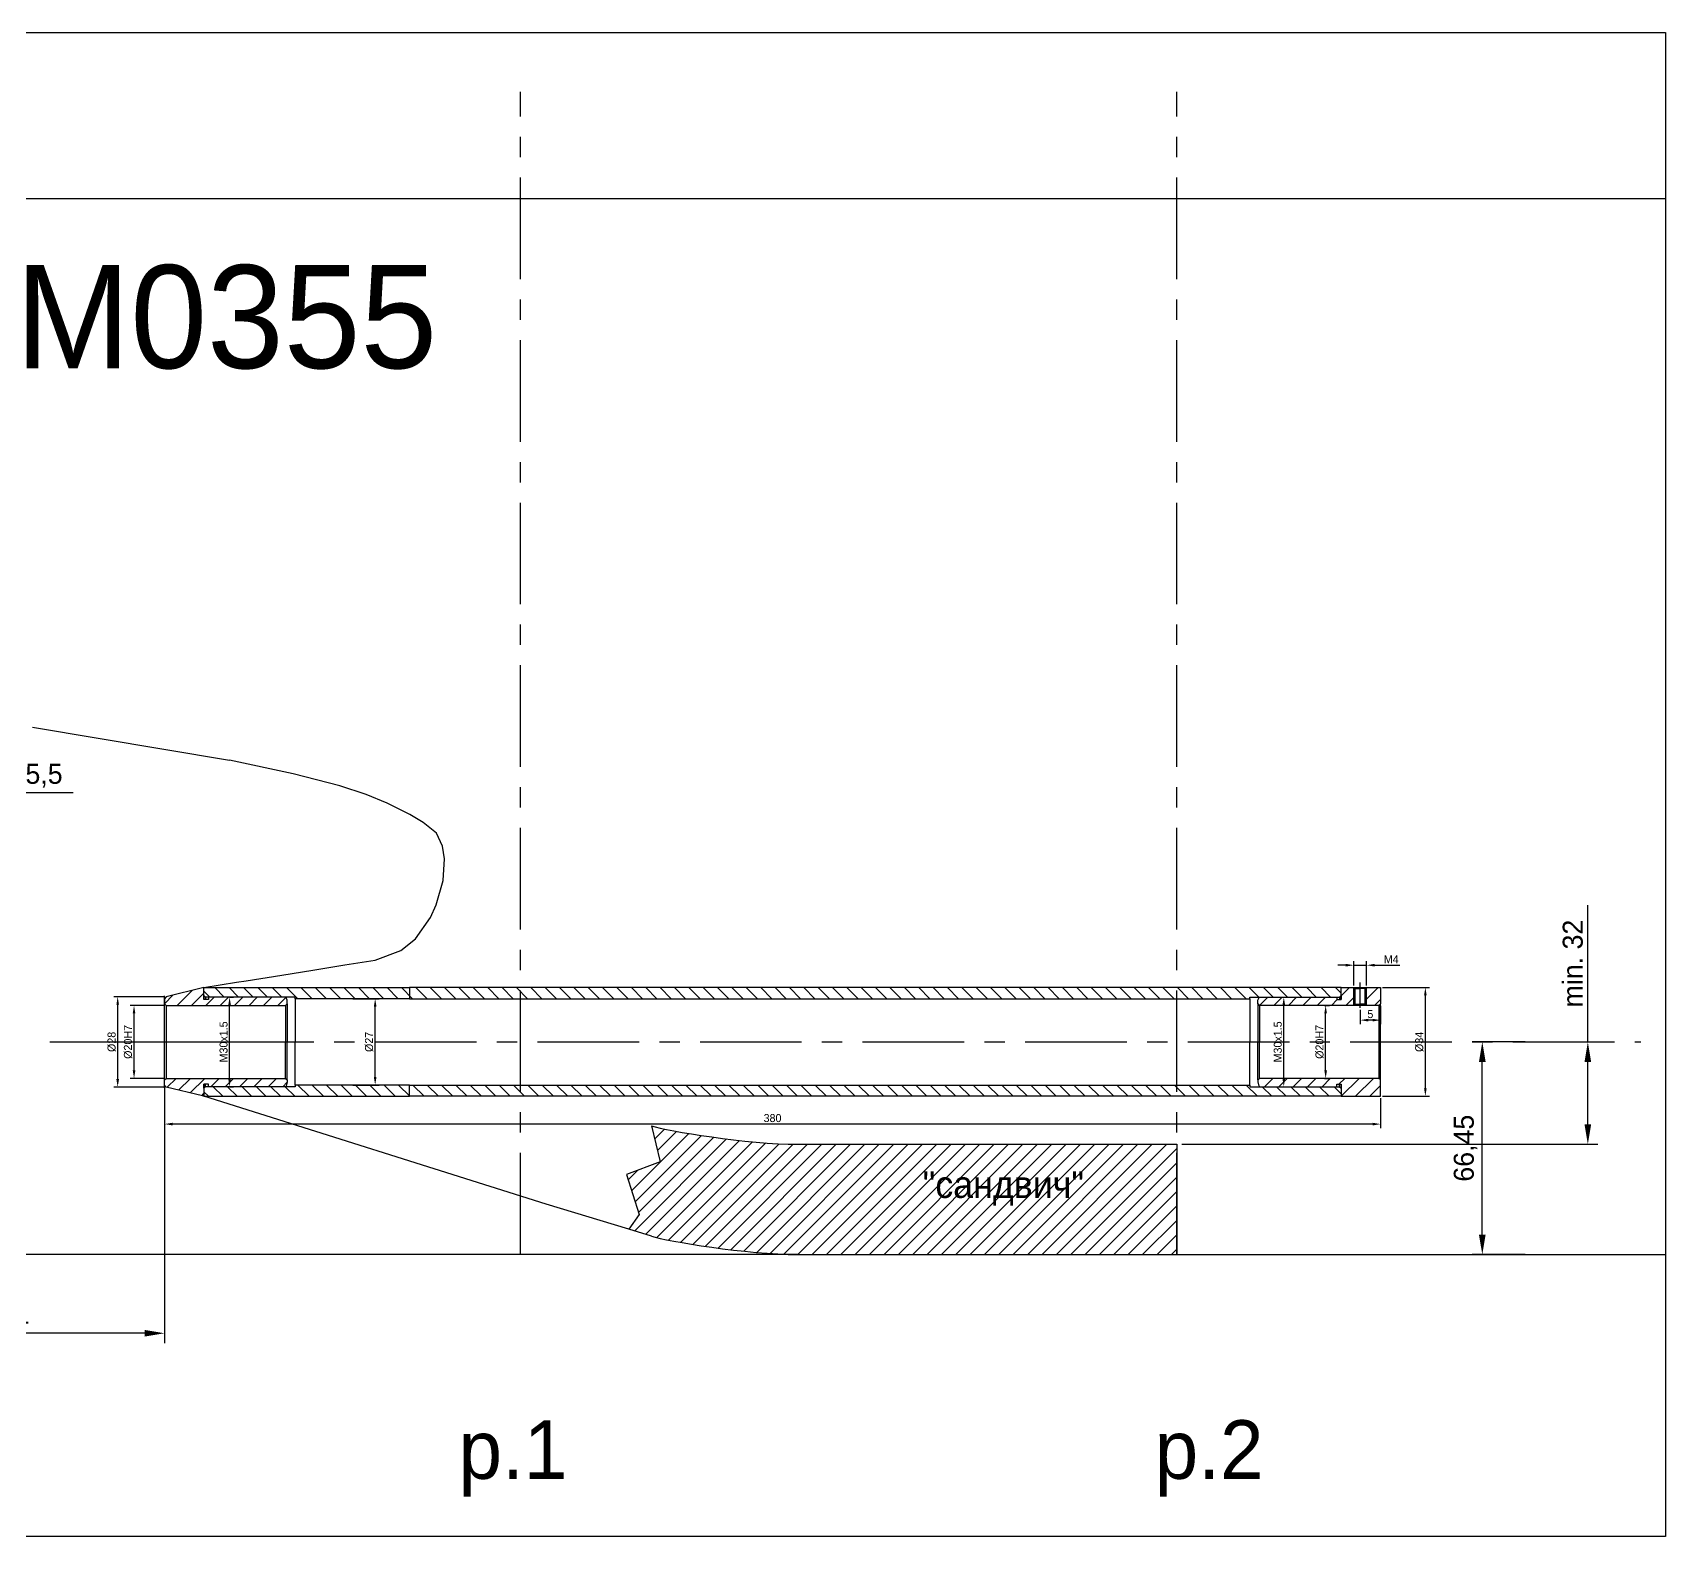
# Model space of a CAD drawing. Header units: millimetres. Extents: x -406 to 563, y -88 to 382.
# Drawn here: x 53 to 563, y -88 to 382 of the extents above; entities that cross this region are included whole.
import ezdxf

# ---------------------------------------------------------------- set-up
doc = ezdxf.new("R2010")
doc.units = ezdxf.units.MM
doc.linetypes.add('CENTER', pattern=[50.8, 31.75, -6.35, 6.35, -6.35])
for name, color, linetype in [('dejdwudR31', 171, 'Continuous'), ('osewa', 143, 'Continuous'), ('PROFILE', 1, 'Continuous'), ('razmeri', 7, 'Continuous'), ('wtulka1', 1, 'Continuous'), ('винт', 6, 'Continuous'), ('перо', 7, 'Continuous'), ('размери', 5, 'Continuous')]:
    doc.layers.add(name, color=color, linetype=linetype)
doc.dimstyles.new('ISO-25', dxfattribs={"dimtxt": 2.5, "dimasz": 2.5, "dimexe": 1.25, "dimexo": 0.625, "dimtad": 1, "dimtxsty": 'Standard', "dimcen": 2.5, "dimadec": 0, "dimazin": 0, "dimtfac": 1, "dimtmove": 0, "dimatfit": 3, "dimfxl": 1, "dimarcsym": 0})

# ---------------------------------------------------------------- blocks, each defined once
blk = doc.blocks.new('*D3')
at = {"layer": 'Defpoints', "color": 0}
for p in [(505.76, 66.45), (520.71, 66.45), (520.71, 0)]:
    blk.add_point(p, dxfattribs=at)
at = {"layer": 'размери', "color": 0, "lineweight": -2}
for p, q in [((519.15, 66.45), (502.63, 66.45)), ((505.76, 6.25), (505.76, 60.2)), ((519.15, 0), (502.63, 0))]:
    blk.add_line(p, q, dxfattribs=at)
at = {"layer": 'размери', "color": 0}
for points in [[(504.71, 60.2), (506.8, 60.2), (505.76, 66.45)], [(504.71, 6.25), (506.8, 6.25), (505.76, 0)]]:
    blk.add_solid(points, dxfattribs=at)
at = {"layer": 'размери', "color": 0, "insert": (500.55, 33.23), "char_height": 6.25, "attachment_point": 5, "rotation": 90}
blk.add_mtext('66,45', dxfattribs=at)
blk = doc.blocks.new('*D11')
at = {"layer": 'Defpoints', "color": 0}
for p in [(520.71, 66.45), (538.74, 66.45), (410.3, 34.45)]:
    blk.add_point(p, dxfattribs=at)
at = {"layer": 'размери', "color": 0, "lineweight": -2}
for p, q in [((538.74, 66.45), (538.74, 109.16)), ((522.27, 66.45), (541.87, 66.45)), ((538.74, 40.7), (538.74, 60.2)), ((411.86, 34.45), (541.87, 34.45))]:
    blk.add_line(p, q, dxfattribs=at)
at = {"layer": 'размери', "color": 0}
for points in [[(537.7, 60.2), (539.78, 60.2), (538.74, 66.45)], [(537.7, 40.7), (539.78, 40.7), (538.74, 34.45)]]:
    blk.add_solid(points, dxfattribs=at)
at = {"layer": 'размери', "color": 0, "insert": (534.06, 90.93), "char_height": 6.25, "attachment_point": 5, "rotation": 90}
blk.add_mtext('min. 32', dxfattribs=at)
blk = doc.blocks.new('*D12')
at = {"layer": 'Defpoints', "color": 0}
for p in [(93.96, 52.08), (0, 0), (0, -24.6)]:
    blk.add_point(p, dxfattribs=at)
at = {"layer": 'размери', "color": 0, "lineweight": -2}
for p, q in [((93.96, 50.52), (93.96, -27.73)), ((0, -1.56), (0, -27.73)), ((87.71, -24.6), (6.25, -24.6))]:
    blk.add_line(p, q, dxfattribs=at)
at = {"layer": 'размери', "color": 0}
for points in [[(6.25, -23.56), (6.25, -25.64), (0, -24.6)], [(87.71, -23.56), (87.71, -25.64), (93.96, -24.6)]]:
    blk.add_solid(points, dxfattribs=at)
at = {"layer": 'размери', "color": 0, "insert": (46.98, -19.92), "char_height": 6.25, "attachment_point": 5}
blk.add_mtext('94', dxfattribs=at)
blk = doc.blocks.new('*D32')
at = {"layer": 'Defpoints', "color": 0}
for p in [(93.96, 52.95), (473.96, 49.45), (93.96, 40.76)]:
    blk.add_point(p, dxfattribs=at)
at = {"layer": 'razmeri', "color": 0, "lineweight": -2}
for p, q in [((93.96, 52.32), (93.96, 39.51)), ((473.96, 48.82), (473.96, 39.51)), ((471.46, 40.76), (96.46, 40.76))]:
    blk.add_line(p, q, dxfattribs=at)
at = {"layer": 'razmeri', "color": 0}
for points in [[(96.46, 41.18), (96.46, 40.34), (93.96, 40.76)], [(471.46, 41.18), (471.46, 40.34), (473.96, 40.76)]]:
    blk.add_solid(points, dxfattribs=at)
at = {"layer": 'razmeri', "color": 0, "insert": (283.96, 42.63), "char_height": 2.5, "attachment_point": 5}
blk.add_mtext('380', dxfattribs=at)
blk = doc.blocks.new('*D38')
at = {"layer": 'Defpoints', "color": 0}
for p in [(469.6, 90.41), (465.6, 83.45), (469.6, 83.45)]:
    blk.add_point(p, dxfattribs=at)
at = {"layer": 'razmeri', "color": 0, "lineweight": -2}
for p, q in [((463.1, 90.41), (460.6, 90.41)), ((465.6, 84.07), (465.6, 91.66)), ((465.6, 90.41), (469.6, 90.41)), ((469.6, 84.07), (469.6, 91.66)), ((472.1, 90.41), (480.01, 90.41))]:
    blk.add_line(p, q, dxfattribs=at)
at = {"layer": 'razmeri', "color": 0}
for points in [[(463.1, 90.83), (463.1, 89.99), (465.6, 90.41)], [(472.1, 90.83), (472.1, 89.99), (469.6, 90.41)]]:
    blk.add_solid(points, dxfattribs=at)
at = {"layer": 'razmeri', "color": 0, "insert": (477.31, 92.29), "char_height": 2.5, "attachment_point": 5}
blk.add_mtext('M4', dxfattribs=at)
blk = doc.blocks.new('*D36')
at = {"layer": 'Defpoints', "color": 0}
for p in [(443.11, 80.45), (443.73, 80.45), (443.11, 52.45)]:
    blk.add_point(p, dxfattribs=at)
at = {"layer": 'razmeri', "color": 0, "lineweight": -2}
for p, q in [((443.73, 54.95), (443.73, 77.95)), ((443.74, 80.45), (444.98, 80.45)), ((443.74, 52.45), (444.98, 52.45))]:
    blk.add_line(p, q, dxfattribs=at)
at = {"layer": 'razmeri', "color": 0}
for points in [[(443.31, 77.95), (444.14, 77.95), (443.73, 80.45)], [(443.31, 54.95), (444.14, 54.95), (443.73, 52.45)]]:
    blk.add_solid(points, dxfattribs=at)
at = {"layer": 'razmeri', "color": 0, "insert": (441.85, 66.45), "char_height": 2.5, "attachment_point": 5, "rotation": 90}
blk.add_mtext('M30x1.5', dxfattribs=at)
blk = doc.blocks.new('*D35')
at = {"layer": 'Defpoints', "color": 0}
for p in [(113.68, 80.45), (114.29, 80.45), (113.68, 52.45)]:
    blk.add_point(p, dxfattribs=at)
at = {"layer": 'razmeri', "color": 0, "lineweight": -2}
for p, q in [((114.29, 54.95), (114.29, 77.95)), ((114.3, 80.45), (115.54, 80.45)), ((114.3, 52.45), (115.54, 52.45))]:
    blk.add_line(p, q, dxfattribs=at)
at = {"layer": 'razmeri', "color": 0}
for points in [[(113.87, 77.95), (114.71, 77.95), (114.29, 80.45)], [(113.87, 54.95), (114.71, 54.95), (114.29, 52.45)]]:
    blk.add_solid(points, dxfattribs=at)
at = {"layer": 'razmeri', "color": 0, "insert": (112.42, 66.45), "char_height": 2.5, "attachment_point": 5, "rotation": 90}
blk.add_mtext('M30x1.5', dxfattribs=at)
blk = doc.blocks.new('*D40')
at = {"layer": 'Defpoints', "color": 0}
for p in [(152.15, 79.95), (159.78, 79.95), (152.15, 52.95)]:
    blk.add_point(p, dxfattribs=at)
at = {"layer": 'razmeri', "color": 0, "lineweight": -2}
for p, q in [((152.78, 79.95), (161.03, 79.95)), ((159.78, 55.45), (159.78, 77.45)), ((152.78, 52.95), (161.03, 52.95))]:
    blk.add_line(p, q, dxfattribs=at)
at = {"layer": 'razmeri', "color": 0}
for points in [[(159.37, 77.45), (160.2, 77.45), (159.78, 79.95)], [(159.37, 55.45), (160.2, 55.45), (159.78, 52.95)]]:
    blk.add_solid(points, dxfattribs=at)
at = {"layer": 'razmeri', "color": 0, "insert": (157.91, 66.45), "char_height": 2.5, "attachment_point": 5, "rotation": 90}
blk.add_mtext('%%c27', dxfattribs=at)
blk = doc.blocks.new('*D39')
at = {"layer": 'Defpoints', "color": 0}
for p in [(455.78, 77.85), (456.81, 77.85), (455.78, 55.05)]:
    blk.add_point(p, dxfattribs=at)
at = {"layer": 'razmeri', "color": 0, "lineweight": -2}
for p, q in [((456.41, 77.85), (458.06, 77.85)), ((456.81, 57.55), (456.81, 75.35)), ((456.41, 55.05), (458.06, 55.05))]:
    blk.add_line(p, q, dxfattribs=at)
at = {"layer": 'razmeri', "color": 0}
for points in [[(456.39, 75.35), (457.22, 75.35), (456.81, 77.85)], [(456.39, 57.55), (457.22, 57.55), (456.81, 55.05)]]:
    blk.add_solid(points, dxfattribs=at)
at = {"layer": 'razmeri', "color": 0, "insert": (454.93, 66.45), "char_height": 2.5, "attachment_point": 5, "rotation": 90}
blk.add_mtext('%%c20H7', dxfattribs=at)
blk = doc.blocks.new('*D33')
at = {"layer": 'Defpoints', "color": 0}
for p in [(84.43, 77.85), (94.46, 77.85), (94.46, 55.05)]:
    blk.add_point(p, dxfattribs=at)
at = {"layer": 'razmeri', "color": 0, "lineweight": -2}
for p, q in [((93.84, 77.85), (83.18, 77.85)), ((84.43, 57.55), (84.43, 75.35)), ((93.84, 55.05), (83.18, 55.05))]:
    blk.add_line(p, q, dxfattribs=at)
at = {"layer": 'razmeri', "color": 0}
for points in [[(84.02, 75.35), (84.85, 75.35), (84.43, 77.85)], [(84.02, 57.55), (84.85, 57.55), (84.43, 55.05)]]:
    blk.add_solid(points, dxfattribs=at)
at = {"layer": 'razmeri', "color": 0, "insert": (82.56, 66.45), "char_height": 2.5, "attachment_point": 5, "rotation": 90}
blk.add_mtext('%%c20H7', dxfattribs=at)
blk = doc.blocks.new('*D34')
at = {"layer": 'Defpoints', "color": 0}
for p in [(79.32, 80.57), (94.45, 80.57), (94.45, 52.33)]:
    blk.add_point(p, dxfattribs=at)
at = {"layer": 'razmeri', "color": 0, "lineweight": -2}
for p, q in [((93.83, 80.57), (78.07, 80.57)), ((79.32, 54.83), (79.32, 78.07)), ((93.83, 52.33), (78.07, 52.33))]:
    blk.add_line(p, q, dxfattribs=at)
at = {"layer": 'razmeri', "color": 0}
for points in [[(78.91, 78.07), (79.74, 78.07), (79.32, 80.57)], [(78.91, 54.83), (79.74, 54.83), (79.32, 52.33)]]:
    blk.add_solid(points, dxfattribs=at)
at = {"layer": 'razmeri', "color": 0, "insert": (77.45, 66.45), "char_height": 2.5, "attachment_point": 5, "rotation": 90}
blk.add_mtext('%%c28', dxfattribs=at)
blk = doc.blocks.new('*D31')
at = {"layer": 'Defpoints', "color": 0, "linetype": 'Continuous'}
for p in [(473.96, 83.45), (487.97, 83.45), (473.96, 49.45)]:
    blk.add_point(p, dxfattribs=at)
at = {"layer": 'razmeri', "color": 0, "linetype": 'Continuous', "lineweight": -2}
for p, q in [((474.59, 83.45), (489.22, 83.45)), ((487.97, 51.95), (487.97, 80.95)), ((474.59, 49.45), (489.22, 49.45))]:
    blk.add_line(p, q, dxfattribs=at)
at = {"layer": 'razmeri', "color": 0, "linetype": 'Continuous'}
for points in [[(487.55, 80.95), (488.38, 80.95), (487.97, 83.45)], [(487.55, 51.95), (488.38, 51.95), (487.97, 49.45)]]:
    blk.add_solid(points, dxfattribs=at)
at = {"layer": 'razmeri', "color": 0, "linetype": 'Continuous', "insert": (486.09, 66.45), "char_height": 2.5, "attachment_point": 5, "rotation": 90}
blk.add_mtext('%%c34', dxfattribs=at)
blk = doc.blocks.new('*D37')
at = {"layer": 'Defpoints', "color": 0}
for p in [(467.6, 77.13), (473.96, 78.35), (467.6, 73.25)]:
    blk.add_point(p, dxfattribs=at)
at = {"layer": 'razmeri', "color": 0, "lineweight": -2}
for p, q in [((473.96, 77.72), (473.96, 72)), ((467.6, 76.51), (467.6, 72)), ((471.46, 73.25), (470.1, 73.25))]:
    blk.add_line(p, q, dxfattribs=at)
at = {"layer": 'razmeri', "color": 0}
for points in [[(470.1, 73.66), (470.1, 72.83), (467.6, 73.25)], [(471.46, 73.66), (471.46, 72.83), (473.96, 73.25)]]:
    blk.add_solid(points, dxfattribs=at)
at = {"layer": 'razmeri', "color": 0, "insert": (470.78, 75.12), "char_height": 2.5, "attachment_point": 5}
blk.add_mtext('5', dxfattribs=at)
blk = doc.blocks.new('*D163')
at = {"layer": 'Defpoints', "color": 0}
for p in [(0, 165.14), (36.28, 165.14), (36.28, 144.43)]:
    blk.add_point(p, dxfattribs=at)
at = {"layer": 'размери', "color": 0, "lineweight": -2}
for p, q in [((0, 163.58), (0, 141.31)), ((36.28, 163.58), (36.28, 141.31)), ((6.25, 144.43), (30.03, 144.43)), ((36.28, 144.43), (65.45, 144.43))]:
    blk.add_line(p, q, dxfattribs=at)
at = {"layer": 'размери', "color": 0}
for points in [[(6.25, 145.47), (6.25, 143.39), (0, 144.43)], [(30.03, 145.47), (30.03, 143.39), (36.28, 144.43)]]:
    blk.add_solid(points, dxfattribs=at)
at = {"layer": 'размери', "color": 0, "insert": (53.99, 149.64), "char_height": 6.25, "attachment_point": 5}
blk.add_mtext('35,5', dxfattribs=at)

msp = doc.modelspace()

# ---------------------------------------------------------------- hatches: boundary and pattern name
at = {"layer": 'dejdwudR31'}
h = msp.add_hatch(dxfattribs=at)
h.set_pattern_fill('ANSI31', color=256, angle=90, style=0)
h.paths.add_polyline_path([(170.546, 79.95), (433.139, 79.95), (433.139, 80.45), (461.155, 80.45), (461.655, 80.95), (461.655, 82.95), (461.655, 83.45), (170.546, 83.45)])
h.paths.add_polyline_path([(170.546, 49.45), (170.546, 52.95), (433.139, 52.95), (433.139, 52.45), (461.155, 52.45), (461.655, 51.95), (461.655, 49.95), (461.655, 49.45)])
h.paths.add_polyline_path([(170.546, 49.45), (170.546, 52.95), (134.79, 52.95), (134.79, 52.45), (106.775, 52.45), (106.275, 51.95), (106.275, 49.95), (106.275, 49.45)])
h.paths.add_polyline_path([(106.275, 83.45), (170.546, 83.45), (170.546, 79.95), (134.79, 79.95), (134.79, 80.45), (106.775, 80.45), (106.275, 80.95), (106.275, 82.95)])
at = {"layer": 'PROFILE'}
h = msp.add_hatch(dxfattribs=at)
h.set_pattern_fill('ANSI31', color=256, style=0)
edge = h.paths.add_edge_path()
edge.add_line((410.3, 0), (410.3, 34.45))
edge.add_line((410.3, 34.45), (291.886, 34.45))
edge.add_spline(control_points=[(291.886, 34.45), (276.291, 34.45), (250.888, 38.642), (246.169, 40.179)], knot_values=[52.659798, 52.659798, 52.659798, 52.659798, 54.6387768, 54.6387768, 54.6387768, 54.6387768], degree=3, periodic=0)
edge.add_line((246.169, 40.179), (248.834, 29.016))
edge.add_line((248.834, 29.016), (238.295, 25.004))
edge.add_line((238.295, 25.004), (242.31, 12.467))
edge.add_line((242.31, 12.467), (239.057, 7.895))
edge.add_line((239.057, 7.895), (246.169, 5.729))
edge.add_spline(control_points=[(246.169, 5.729), (250.888, 4.192), (276.291, 0), (291.886, 0)], knot_values=[52.659798, 52.659798, 52.659798, 52.659798, 54.6387768, 54.6387768, 54.6387768, 54.6387768], degree=3, periodic=0)
edge.add_line((291.886, 0), (410.3, 0))
h.paths.add_polyline_path([(495.34, 18.642), (495.34, 47.808), (505.756, 47.808), (505.756, 18.642)], flags=9)
at = {"layer": 'wtulka1', "linetype": 'CENTER'}
h = msp.add_hatch(dxfattribs=at)
h.set_pattern_fill('ANSI31', color=256, style=0)
h.set_pattern_definition([(45, (596.3152, 77.85), (-2.245064, 2.245064), [])])
h.paths.add_polyline_path([(132.275, 79.45), (131.921, 80.304), (131.775, 80.45), (107.671, 80.45), (107.671, 79.651), (106.275, 79.651), (106.275, 80.95), (106.275, 82.95), (106.275, 83.45), (94.451, 80.568), (93.965, 79.95), (93.965, 78.35), (94.465, 77.85), (106.275, 77.85), (131.775, 77.85), (132.129, 78.204), (132.275, 78.35)])
h.paths.add_polyline_path([(106.275, 53.249), (107.671, 53.249), (107.671, 52.45), (131.775, 52.45), (131.921, 52.596), (132.084, 52.988), (132.275, 53.95), (132.275, 54.55), (132.129, 54.696), (131.775, 55.05), (106.275, 55.05), (94.465, 55.05), (93.965, 54.55), (93.965, 52.95), (94.451, 52.332), (105.789, 49.568), (106.275, 49.45), (106.275, 52.45)])
h = msp.add_hatch(dxfattribs=at)
h.set_pattern_fill('ANSI31', color=256, style=0)
h.set_pattern_definition([(45, (467.5983, 77.85), (-2.24506, 2.24506), [])])
h.paths.add_polyline_path([(436.155, 80.45), (436.008, 80.304), (435.655, 79.45), (435.655, 78.35), (436.155, 77.85), (461.655, 77.85), (465.598, 77.85), (465.598, 83.45), (461.655, 83.45), (461.655, 80.45), (461.655, 79.651), (460.259, 79.651), (460.259, 80.45)])
h.paths.add_polyline_path([(473.965, 78.35), (473.965, 83.45), (469.598, 83.45), (469.598, 77.85), (473.465, 77.85)])
h.paths.add_polyline_path([(436.155, 55.05), (435.655, 54.55), (435.655, 53.95), (435.846, 52.988), (436.008, 52.596), (436.155, 52.45), (460.259, 52.45), (460.259, 53.249), (461.655, 53.249), (461.655, 52.45), (461.655, 49.45), (462.141, 49.45), (473.965, 49.45), (473.965, 54.55), (473.465, 55.05), (461.655, 55.05)])

# ---------------------------------------------------------------- linework, layer by layer
at = {"linetype": 'CENTER'}
for points in [[(205.15, 0), (205.15, 363.325)], [(410.3, 0), (410.3, 363.325)]]:
    msp.add_lwpolyline(points, dxfattribs=at)
msp.add_lwpolyline([(291.886, 0), (-159.248, 0)])
at = {"layer": 'dejdwudR31', "linetype": 'Continuous'}
for points in [[(106.275, 83.45), (170.546, 83.45), (170.546, 79.95), (134.79, 79.95), (134.79, 80.45), (134.79, 80.45), (106.775, 80.45), (106.275, 80.95), (106.275, 82.95), (106.275, 83.45), (170.546, 83.45)], [(461.655, 83.45), (403.548, 83.45)]]:
    msp.add_lwpolyline(points, dxfattribs=at)
for points in [[(170.546, 79.95), (433.139, 79.95), (433.139, 80.45), (433.139, 80.45), (461.155, 80.45), (461.655, 80.95), (461.655, 82.95), (461.655, 83.45), (170.546, 83.45)], [(170.546, 49.45), (170.546, 52.95), (134.79, 52.95), (134.79, 52.45), (134.79, 52.45), (106.775, 52.45), (106.275, 51.95), (106.275, 49.95), (106.275, 49.45)], [(170.546, 49.45), (170.546, 52.95), (433.139, 52.95), (433.139, 52.45), (433.139, 52.45), (461.155, 52.45), (461.655, 51.95), (461.655, 49.95), (461.655, 49.45)]]:
    msp.add_lwpolyline(points, close=True, dxfattribs=at)
at = {"layer": 'dejdwudR31'}
for points in [[(106.275, 80.95), (106.275, 79.651)], [(106.775, 80.45), (106.775, 79.651)], [(134.79, 79.95), (134.79, 66.45)], [(433.139, 79.95), (433.139, 66.45)], [(461.155, 80.45), (461.155, 79.651)], [(461.655, 80.95), (461.655, 79.651)], [(134.79, 52.95), (134.79, 66.45)], [(433.139, 52.95), (433.139, 66.45)], [(106.275, 51.95), (106.275, 53.249)], [(106.775, 52.45), (106.775, 53.249)], [(461.155, 52.45), (461.155, 53.249)], [(461.655, 51.95), (461.655, 53.249)]]:
    msp.add_lwpolyline(points, dxfattribs=at)
at = {"layer": 'osewa', "linetype": 'CENTER'}
for points in [[(467.598, 77.132), (467.598, 84.967)], [(58.115, 66.45), (555.322, 66.45)]]:
    msp.add_lwpolyline(points, dxfattribs=at)
at = {"layer": 'PROFILE'}
for points in [[(23, 330), (322.725, 330)], [(322.725, 330), (562.963, 330)], [(52.751, 164.773), (114.222, 154.512)], [(106.275, 83.45), (116.414, 85.072), (119.482, 85.563), (130.652, 87.351), (140.323, 88.899), (150.357, 90.504), (159.755, 92.011), (167.76, 94.973), (172.373, 98.638), (177.093, 105.355), (178.856, 109.289), (180.986, 116.87), (181.45, 123.685), (180.833, 127.62), (178.909, 131.722), (174.807, 135.057), (170.606, 137.463), (163.518, 141.064), (156.981, 143.755), (148.75, 146.436), (134.211, 150.172), (114.222, 154.512)], [(93.965, 52.08), (93.965, 80.82)], [(239.057, 7.895), (213.243, 15.756), (106.275, 49.45)], [(246.169, 40.179), (248.834, 29.016), (238.295, 25.004), (242.31, 12.467), (239.057, 7.895)], [(291.886, 34.45), (410.3, 34.45)], [(410.3, 34.45), (410.3, 24.503), (410.3, 16.479), (410.3, 8.957), (410.3, 0)], [(246.169, 5.729), (239.057, 7.895)], [(291.886, 0), (562.963, 0)]]:
    msp.add_lwpolyline(points, dxfattribs=at)
for points in [[(246.169, 40.179), (250.888, 38.642), (276.291, 34.45), (291.886, 34.45)], [(246.169, 5.729), (250.888, 4.192), (276.291, 0), (291.886, 0)]]:
    msp.add_open_spline(points, degree=3, dxfattribs=at)
at = {"layer": 'wtulka1'}
for points in [[(107.671, 80.45), (107.671, 79.651), (106.275, 79.651), (106.275, 80.45), (106.275, 82.95), (106.275, 83.45), (94.451, 80.568), (93.965, 79.95), (93.965, 78.35), (94.465, 77.85), (106.275, 77.85), (131.775, 77.85), (132.129, 78.204), (132.275, 78.35), (132.275, 79.45), (131.921, 80.304), (131.775, 80.45)], [(460.259, 80.45), (460.259, 79.651), (461.655, 79.651), (461.655, 80.45), (461.655, 82.95), (461.655, 83.45), (473.479, 83.45), (473.965, 83.45), (473.965, 78.35), (473.465, 77.85), (461.655, 77.85), (436.155, 77.85), (435.801, 78.204), (435.655, 78.35), (435.655, 79.45), (436.008, 80.304), (436.155, 80.45)], [(107.671, 52.45), (107.671, 53.249), (106.275, 53.249), (106.275, 52.45), (106.275, 49.45), (105.789, 49.568), (94.451, 52.332), (93.965, 52.95), (93.965, 54.55), (94.465, 55.05), (106.275, 55.05), (131.775, 55.05), (132.129, 54.696), (132.129, 54.696), (132.275, 54.55), (132.275, 53.95), (132.084, 52.988), (131.921, 52.596), (131.775, 52.45)], [(460.259, 52.45), (460.259, 53.249), (461.655, 53.249), (461.655, 52.45), (461.655, 49.45), (462.141, 49.45), (473.479, 49.45), (473.965, 49.45), (473.965, 54.55), (473.465, 55.05), (461.655, 55.05), (436.155, 55.05), (435.801, 54.696), (435.801, 54.696), (435.655, 54.55), (435.655, 53.95), (435.846, 52.988), (436.008, 52.596), (436.155, 52.45)]]:
    msp.add_lwpolyline(points, close=True, dxfattribs=at)
at = {"layer": 'wtulka1', "linetype": 'CENTER'}
for points in [[(465.598, 83.45), (465.998, 83.147), (467.598, 83.147)], [(465.598, 77.85), (465.598, 83.45)], [(465.998, 78.237), (465.998, 83.147)], [(469.598, 83.45), (469.198, 83.147), (467.598, 83.147)], [(469.198, 78.237), (469.198, 83.147)], [(469.598, 77.85), (469.598, 83.45)], [(465.598, 77.934), (465.998, 78.237), (467.598, 78.237)], [(469.598, 77.934), (469.198, 78.237), (467.598, 78.237)]]:
    msp.add_lwpolyline(points, dxfattribs=at)
at = {"layer": 'wtulka1', "linetype": 'Continuous'}
for points in [[(93.965, 54.55), (93.965, 66.45), (93.965, 78.35)], [(473.965, 54.55), (473.965, 66.45), (473.965, 78.35)]]:
    msp.add_lwpolyline(points, dxfattribs=at)
at = {"layer": 'wtulka1'}
for points in [[(94.465, 77.85), (94.465, 55.05)], [(131.775, 77.85), (131.775, 66.45)], [(132.275, 78.35), (132.275, 66.45)], [(435.655, 78.35), (435.655, 66.45)], [(436.155, 77.85), (436.155, 66.45)], [(473.465, 77.85), (473.465, 55.05)], [(131.775, 55.05), (131.775, 66.45)], [(132.275, 54.55), (132.275, 66.45)], [(435.655, 54.55), (435.655, 66.45)], [(436.155, 55.05), (436.155, 66.45)]]:
    msp.add_lwpolyline(points, dxfattribs=at)
at = {"layer": 'винт', "linetype": 'CENTER'}
msp.add_lwpolyline([(82.275, 66.45), (114.125, 66.45)], dxfattribs=at)
at = {"layer": 'размери'}
for p, q in [((-406.259, 381.822), (562.963, 381.822)), ((562.963, 381.822), (562.963, -88.059)), ((562.963, -88.059), (-406.259, -88.059))]:
    msp.add_line(p, q, dxfattribs=at)

# ---------------------------------------------------------------- texts
at = {"layer": 'перо'}
msp.add_text('"сандвич"', height=8.3574, dxfattribs=at).set_placement((330.869, 17.691))
at = {"layer": 'размери'}
for s, height, p in [('M0355', 32.2279, (47.386, 276.964)), ('p.1', 18.3121, (185.824, -70.093)), ('p.2', 18.3121, (403.37, -70.093))]:
    msp.add_text(s, height=height, dxfattribs=at).set_placement(p)

# ---------------------------------------------------------------- dimensions: what is measured, and where the dimension line sits
at = {"layer": 'razmeri'}
for base, p1, p2, text, picture, middle in [((469.598, 90.411), (465.598, 83.45), (469.598, 83.45), 'M4', '*D38', (477.307, 92.286)), ((467.598, 73.247), (473.965, 78.35), (467.598, 77.132), '5', '*D37', (470.782, 75.122)), ((93.965, 40.759), (473.965, 49.45), (93.965, 52.95), '380', '*D32', (283.965, 42.634))]:
    dim = msp.add_linear_dim(base=base, p1=p1, p2=p2, text=text, dimstyle='ISO-25', dxfattribs=at)
    dim.commit()
    dim.dimension.update_dxf_attribs({"geometry": picture, "text_midpoint": middle})
at = {"layer": 'razmeri', "linetype": 'Continuous'}
dim = msp.add_linear_dim(base=(487.966, 83.45), p1=(473.965, 49.45), p2=(473.965, 83.45), angle=90, text='%%c34', dimstyle='ISO-25', dxfattribs=at)
dim.commit()
dim.dimension.update_dxf_attribs({"geometry": '*D31', "text_midpoint": (486.091, 66.45)})
at = {"layer": 'razmeri'}
for base, p1, p2, text, picture, middle in [((79.322, 80.568), (94.451, 52.332), (94.451, 80.568), '%%c28', '*D34', (77.447, 66.45)), ((84.434, 77.85), (94.465, 55.05), (94.465, 77.85), '%%c20H7', '*D33', (82.559, 66.45)), ((114.291, 80.45), (113.677, 52.45), (113.677, 80.45), 'M30x1.5', '*D35', (112.416, 66.45)), ((159.785, 79.95), (152.152, 52.95), (152.152, 79.95), '%%c27', '*D40', (157.91, 66.45)), ((443.728, 80.45), (443.115, 52.45), (443.115, 80.45), 'M30x1.5', '*D36', (441.853, 66.45)), ((456.806, 77.85), (455.783, 55.05), (455.783, 77.85), '%%c20H7', '*D39', (454.931, 66.45))]:
    dim = msp.add_linear_dim(base=base, p1=p1, p2=p2, angle=90, text=text, dimstyle='ISO-25', dxfattribs=at)
    dim.commit()
    dim.dimension.update_dxf_attribs({"geometry": picture, "text_midpoint": middle})
at = {"layer": 'размери'}
dim = msp.add_linear_dim(base=(36.28, 144.431), p1=(0, 165.14), p2=(36.28, 165.14), text='35,5', dimstyle='ISO-25', override={"dimscale": 2.5}, dxfattribs=at)
dim.commit()
dim.dimension.update_dxf_attribs({"geometry": '*D163', "text_midpoint": (53.988, 144.431), "dimtype": 160})
dim = msp.add_linear_dim(base=(538.743, 66.45), p1=(410.3, 34.45), p2=(520.71, 66.45), angle=90, text='min. 32', dimstyle='ISO-25', override={"dimscale": 2.5}, dxfattribs=at)
dim.commit()
dim.dimension.update_dxf_attribs({"geometry": '*D11', "text_midpoint": (534.056, 90.929)})
dim = msp.add_linear_dim(base=(505.756, 66.45), p1=(520.71, 0), p2=(520.71, 66.45), angle=90, dimstyle='ISO-25', override={"dimscale": 2.5}, dxfattribs=at)
dim.commit()
dim.dimension.update_dxf_attribs({"geometry": '*D3', "text_midpoint": (505.756, 33.225), "dimtype": 160})
dim = msp.add_linear_dim(base=(0, -24.603), p1=(93.965, 52.08), p2=(0, 0), text='94', dimstyle='ISO-25', override={"dimscale": 2.5}, dxfattribs=at)
dim.commit()
dim.dimension.update_dxf_attribs({"geometry": '*D12', "text_midpoint": (46.982, -19.915)})

doc.saveas('drawing.dxf')
